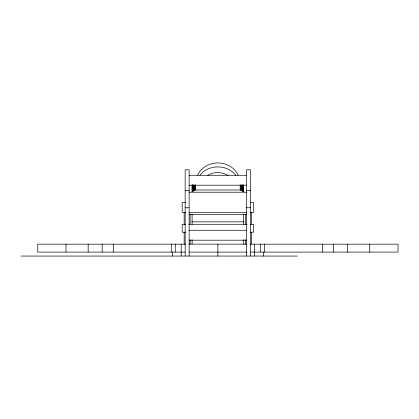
<?xml version="1.0" encoding="UTF-8"?>
<svg xmlns="http://www.w3.org/2000/svg" width="419" height="419" viewBox="0 0 419 419"><rect width="100%" height="100%" fill="white"/><g stroke="black" fill="none" stroke-linecap="round" stroke-linejoin="round"><path stroke-width="0.63" d="M243.334 221.588L243.502 221.159M243.104 185.256L243.104 191.672L241.653 190.415L240.187 189.985L195.516 189.985L194.049 190.415L192.599 191.672L192.599 185.256M189.126 175.283L246.644 175.283M189.126 185.203L246.644 185.203M185.156 190.718L189.126 190.718M246.644 190.718L250.609 190.718M189.126 192.211L246.644 192.211M185.428 202.461L182.181 202.461L182.181 212.381L185.654 212.381M250.211 202.461L253.584 202.461L253.584 212.381L250.117 212.381M185.156 207.761L189.126 207.761M246.644 207.761L250.609 207.761M189.126 212.307L246.644 212.307M189.126 214.675L246.644 214.675M191.74 221.84L244.031 221.84M185.654 224.28L182.181 224.28L182.181 232.215L185.654 232.215M188.676 224.28L247.095 224.28M250.117 224.28L253.584 224.28L253.584 232.215L250.117 232.215M189.126 230.272L246.644 230.272M189.126 240.187L246.644 240.187M185.654 244.157L37.72 244.157L37.72 252.091L185.156 252.091M188.985 244.115L246.786 244.157M250.117 244.157L398.05 244.157L398.05 252.091L250.609 252.091M189.126 252.091L246.644 252.091M20.95 256.056L297.375 256.056M369.752 244.157L369.752 252.091M347.613 244.157L347.613 252.091M333.587 244.157L333.587 252.091M322.483 244.157L322.483 252.091M264.499 244.157L264.499 252.091M263.457 252.091L263.472 256.056M260.524 244.157L260.524 252.091M254.579 244.157L254.579 256.056M251.604 212.381L251.604 224.28M251.604 232.215L251.604 244.115M250.609 256.056L250.609 169.805L246.644 169.805L246.644 256.056M245.654 214.261L245.654 224.28M245.654 239.731L245.654 244.115M243.601 185.245L243.601 191.703M243.601 214.219L243.669 224.28M243.669 239.731L243.669 244.115M243.502 184.8L243.502 191.86M243.334 185.02L243.334 191.436M242.816 184.884L242.816 191.3M242.475 185.188L242.475 190.964M242.082 184.889L242.082 190.666M241.653 185.282L241.653 190.415M241.187 185.083L241.187 190.216M240.695 184.941L240.695 190.074M240.187 184.852L240.187 189.985M217.885 244.157L217.885 256.056M195.516 184.852L195.516 189.985M195.008 184.941L195.008 190.074M194.516 185.083L194.516 190.216M194.049 185.282L194.049 190.415M193.62 184.889L193.62 190.666M193.227 185.188L193.227 190.964M192.887 184.884L192.887 191.3M192.368 185.02L192.368 191.436M192.201 184.8L192.201 191.86M192.101 185.245L192.101 191.703M192.101 214.219L192.101 224.28M192.101 239.731L192.101 244.115M190.116 214.261L190.116 224.28M190.116 239.731L190.116 244.115M189.126 256.056L189.126 169.805L185.156 169.805L185.156 256.056M184.166 212.381L184.166 224.28M184.166 232.215L184.166 244.115M181.191 244.157L181.191 256.056M175.242 244.157L175.242 252.091M172.314 252.091L172.298 256.056M171.271 244.157L171.271 252.091M113.287 244.157L113.287 252.091M102.178 244.157L102.178 252.091M88.158 244.157L88.158 252.091M66.019 244.157L66.019 252.091M207.724 175.43A17.226 14.922 0 0 1 216.309 172.644L219.394 172.644A17.226 14.922 0 0 1 227.978 175.43M199.915 175.268A21.489 18.609 0 0 1 235.782 175.268M197.621 175.273A21.489 18.609 0 0 1 217.849 162.944A21.489 18.609 0 0 1 238.081 175.273"/></g></svg>
